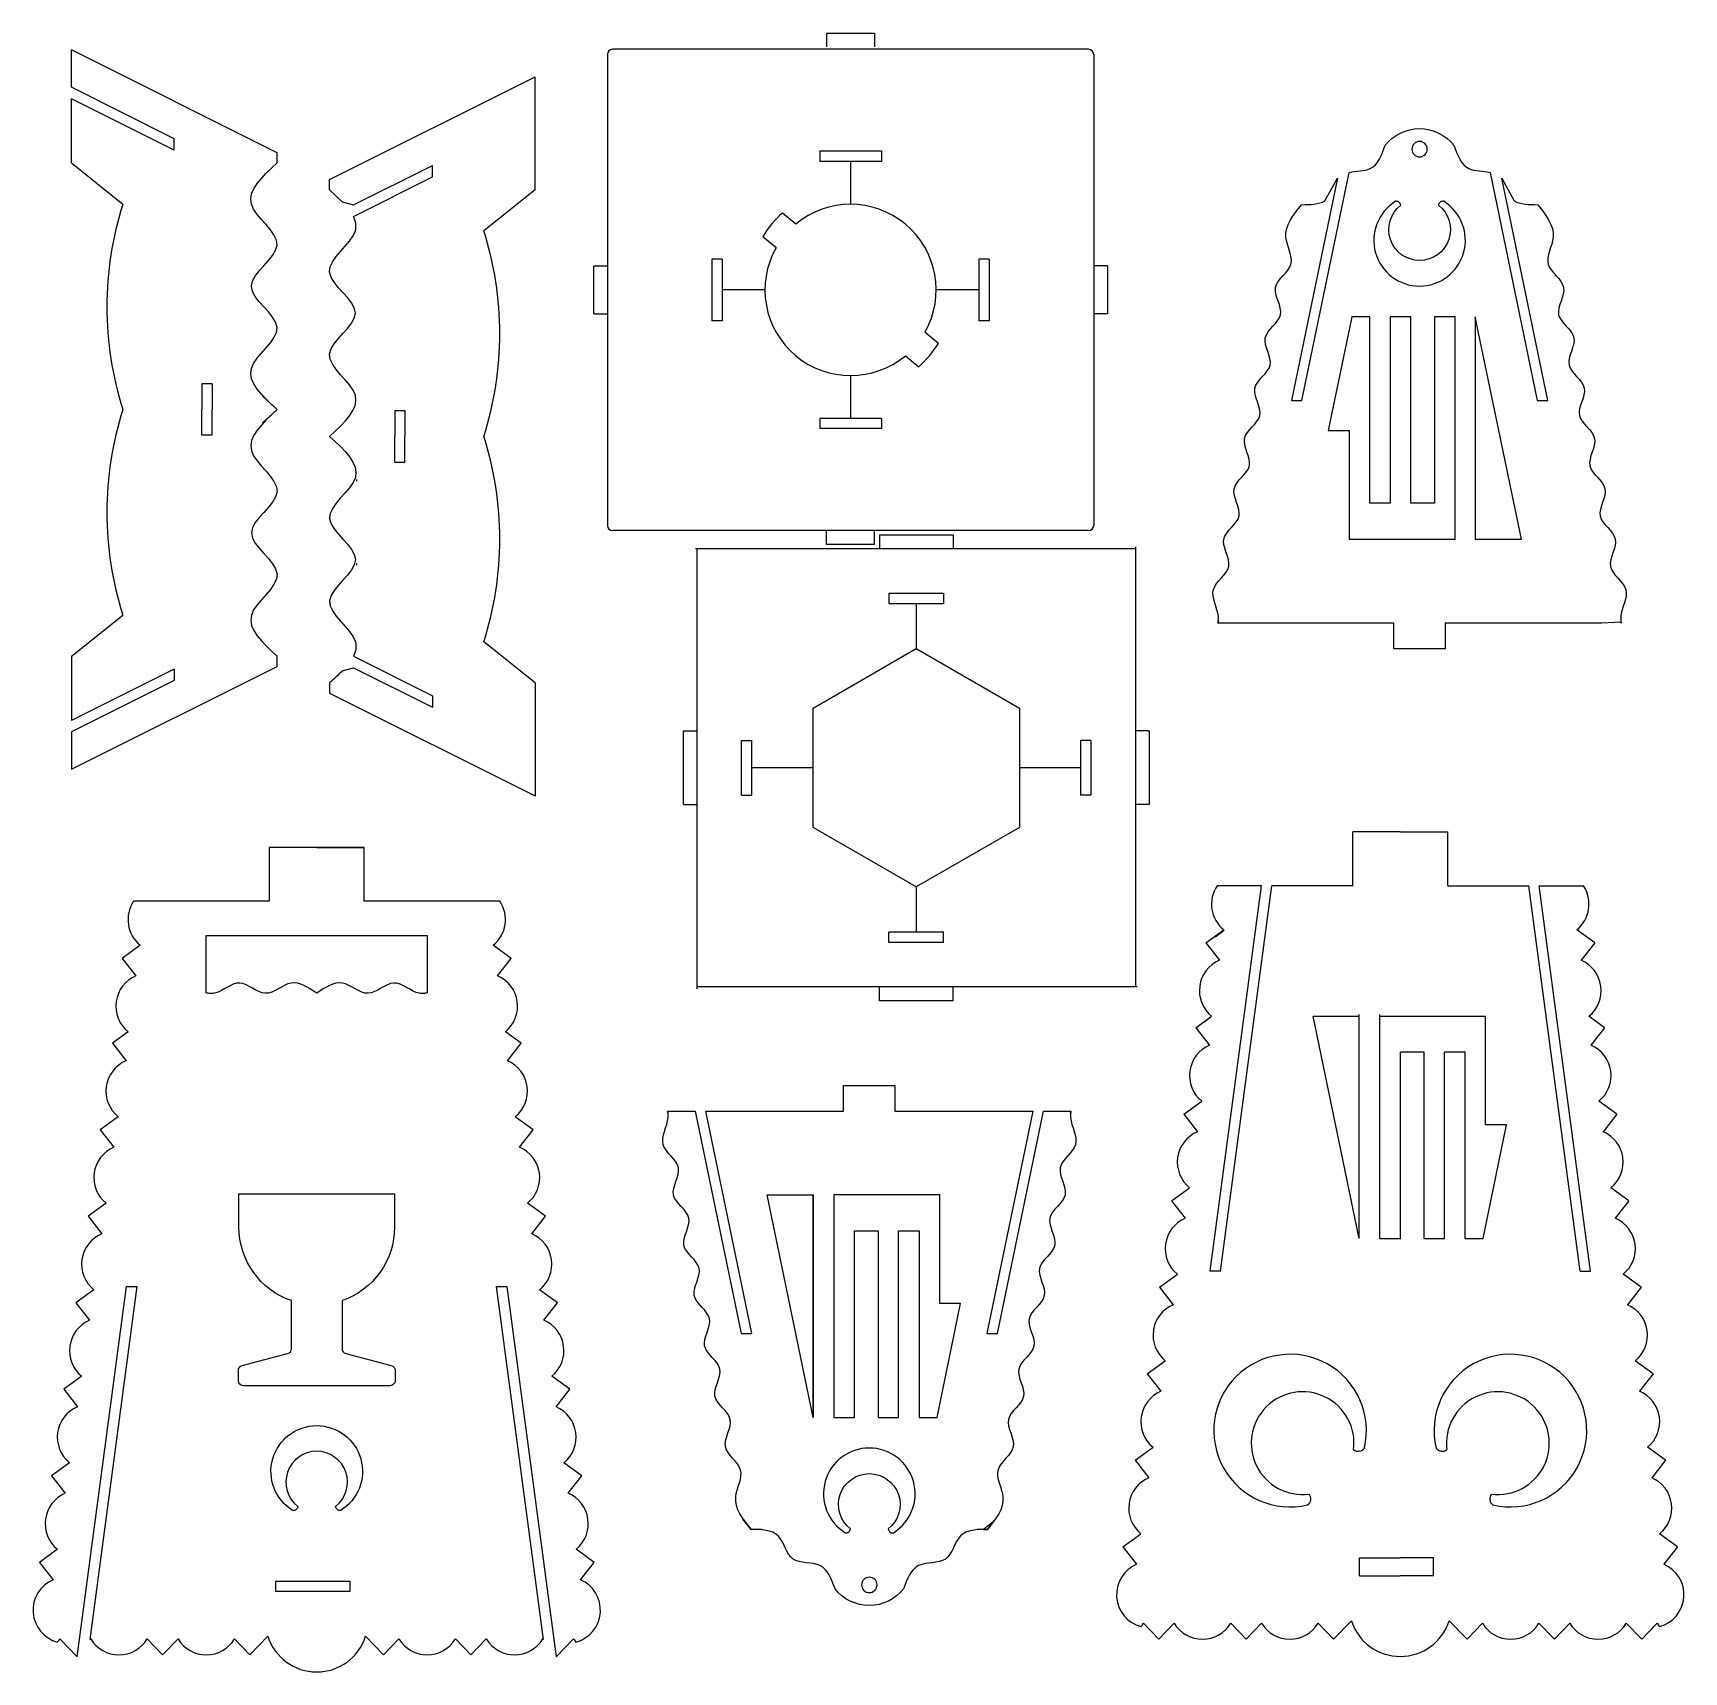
# Model space of a CAD drawing. Header units: metres. Extents: x 0.2 to 19.2, y 0.2 to 19.
import ezdxf

# ---------------------------------------------------------------- set-up
doc = ezdxf.new("R2010")
doc.units = ezdxf.units.M

msp = doc.modelspace()

# ---------------------------------------------------------------- linework, layer by layer
at = {"color": 0}
for points in [[(9.33182, 19.03591), (9.33182, 18.87843)], [(9.33182, 19.03591), (9.883, 19.03591)], [(9.883, 19.03591), (9.883, 18.87843)], [(0.65143, 18.41219), (0.65143, 18.84136)], [(2.95017, 17.48309), (3.01363, 17.54215), (3.01363, 17.66026), (0.65143, 18.84136)], [(12.34363, 18.8489), (6.87119, 18.8489)], [(6.81213, 18.78985), (6.81213, 13.37646)], [(12.40268, 18.78985), (12.40268, 13.37646)], [(1.83253, 17.82164), (0.65143, 18.41219)], [(3.61877, 17.35291), (5.98097, 18.53401)], [(5.98097, 17.97279), (5.98097, 18.53401)], [(1.83253, 17.68959), (0.65143, 18.28014)], [(0.65143, 17.54215), (0.65143, 18.28014)], [(5.98097, 17.2348), (5.98097, 17.97279)], [(1.83253, 17.68959), (1.83253, 17.82164)], [(9.96174, 17.67764), (9.25308, 17.67764)], [(9.25308, 17.67764), (9.25308, 17.55953)], [(9.96174, 17.67764), (9.96174, 17.55953)], [(0.65143, 17.54215), (1.24198, 17.06971)], [(2.88924, 17.42404), (2.95017, 17.48309)], [(3.89152, 17.06012), (4.79987, 17.51429)], [(4.79987, 17.38224), (4.79987, 17.51429)], [(9.96174, 17.55953), (9.25308, 17.55953)], [(9.60741, 17.55953), (9.60741, 17.06741)], [(2.7469, 17.24687), (2.78508, 17.30593)], [(2.78508, 17.30593), (2.83336, 17.36498)], [(2.83336, 17.36498), (2.88924, 17.42404)], [(3.61877, 17.2348), (3.61877, 17.35291)], [(3.89152, 16.92806), (4.79987, 17.38224)], [(2.71101, 17.12876), (2.72137, 17.18782)], [(2.71836, 17.06971), (2.71101, 17.12876)], [(2.72137, 17.18782), (2.7469, 17.24687)], [(3.61877, 17.2348), (3.76401, 17.0954)], [(3.76401, 17.0954), (3.89152, 17.06012)], [(5.98097, 17.2348), (5.39042, 16.76236)], [(2.74455, 17.01065), (2.71836, 17.06971)], [(2.78525, 16.9516), (2.74455, 17.01065)], [(2.83474, 16.89254), (2.78525, 16.9516)], [(3.90113, 16.90735), (3.89152, 16.92806)], [(3.90902, 16.88664), (3.90113, 16.90735)], [(8.97738, 16.83934), (8.82412, 16.96716)], [(2.88729, 16.83349), (2.83474, 16.89254)], [(2.93717, 16.77443), (2.88729, 16.83349)], [(2.97867, 16.71538), (2.93717, 16.77443)], [(3.00607, 16.65632), (2.97867, 16.71538)], [(3.84714, 16.64425), (3.88785, 16.7033)], [(3.88785, 16.7033), (3.91404, 16.76236)], [(3.91508, 16.86592), (3.90902, 16.88664)], [(3.91404, 16.76236), (3.91879, 16.78307)], [(3.9192, 16.84521), (3.91508, 16.86592)], [(3.91879, 16.78307), (3.92116, 16.80378)], [(3.92126, 16.8245), (3.9192, 16.84521)], [(3.92116, 16.80378), (3.92126, 16.8245)], [(2.9627, 16.47916), (2.99768, 16.53821)], [(2.99768, 16.53821), (3.01363, 16.59727)], [(3.01363, 16.59727), (3.00607, 16.65632)], [(3.69523, 16.46708), (3.74511, 16.52614)], [(3.74511, 16.52614), (3.79766, 16.58519)], [(3.79766, 16.58519), (3.84714, 16.64425)], [(8.75042, 16.56723), (8.59717, 16.69505)], [(2.80879, 16.30199), (2.86173, 16.36104)], [(2.86173, 16.36104), (2.91521, 16.4201)], [(2.91521, 16.4201), (2.9627, 16.47916)], [(3.61877, 16.28992), (3.62633, 16.34897)], [(3.62633, 16.34897), (3.65372, 16.40803)], [(3.65372, 16.40803), (3.69523, 16.46708)], [(6.65465, 16.35875), (6.81213, 16.35875)], [(6.65465, 15.80756), (6.65465, 16.35875)], [(8.01292, 16.43749), (8.01292, 15.72882)], [(8.13103, 16.43749), (8.01292, 16.43749)], [(8.13103, 16.43749), (8.13103, 15.72882)], [(11.2019, 16.43749), (11.08379, 16.43749)], [(11.08379, 16.43749), (11.08379, 15.72882)], [(11.2019, 16.43749), (11.2019, 15.72882)], [(12.56016, 16.35875), (12.40268, 16.35875)], [(12.56016, 16.35875), (12.56016, 15.80756)], [(2.71836, 16.12482), (2.73058, 16.18388)], [(2.73058, 16.18388), (2.7629, 16.24293)], [(2.7629, 16.24293), (2.80879, 16.30199)], [(3.61877, 16.28992), (3.61877, 16.31012)], [(3.63472, 16.23086), (3.61877, 16.28992)], [(3.6697, 16.17181), (3.63472, 16.23086)], [(3.71718, 16.11275), (3.6697, 16.17181)], [(2.73058, 16.06577), (2.71836, 16.12482)], [(2.7629, 16.00671), (2.73058, 16.06577)], [(2.80879, 15.94766), (2.7629, 16.00671)], [(2.86173, 15.8886), (2.80879, 15.94766)], [(3.77066, 16.0537), (3.71718, 16.11275)], [(3.82361, 15.99464), (3.77066, 16.0537)], [(3.8695, 15.93558), (3.82361, 15.99464)], [(8.62316, 16.08315), (8.13103, 16.08315)], [(11.08379, 16.08315), (10.59166, 16.08315)], [(2.91521, 15.82955), (2.86173, 15.8886)], [(2.9627, 15.77049), (2.91521, 15.82955)], [(2.99768, 15.71144), (2.9627, 15.77049)], [(3.90182, 15.87653), (3.8695, 15.93558)], [(3.8695, 15.69936), (3.90182, 15.75842)], [(3.91404, 15.81747), (3.90182, 15.87653)], [(3.90182, 15.75842), (3.91404, 15.81747)], [(6.65465, 15.80756), (6.81213, 15.80756)], [(12.56016, 15.80756), (12.40268, 15.80756)], [(2.97867, 15.53427), (3.00607, 15.59333)], [(3.01363, 15.65238), (2.99768, 15.71144)], [(3.00607, 15.59333), (3.01363, 15.65238)], [(3.71718, 15.5222), (3.77066, 15.58125)], [(3.77066, 15.58125), (3.82361, 15.64031)], [(3.82361, 15.64031), (3.8695, 15.69936)], [(8.13103, 15.72882), (8.01292, 15.72882)], [(10.46439, 15.59908), (10.61765, 15.47126)], [(11.2019, 15.72882), (11.08379, 15.72882)], [(2.83474, 15.35711), (2.88729, 15.41616)], [(2.88729, 15.41616), (2.93717, 15.47522)], [(2.93717, 15.47522), (2.97867, 15.53427)], [(3.61877, 15.34503), (3.63472, 15.40409)], [(3.63472, 15.40409), (3.6697, 15.46314)], [(3.6697, 15.46314), (3.71718, 15.5222)], [(2.71836, 15.17994), (2.74455, 15.239)], [(2.74455, 15.239), (2.78525, 15.29805)], [(2.78525, 15.29805), (2.83474, 15.35711)], [(3.61877, 15.32483), (3.61877, 15.34503)], [(3.62633, 15.28598), (3.61877, 15.34503)], [(3.65372, 15.22692), (3.62633, 15.28598)], [(3.69523, 15.16787), (3.65372, 15.22692)], [(10.23744, 15.32697), (10.39069, 15.19915)], [(2.14803, 15.00278), (2.14803, 14.7075)], [(2.26614, 15.00278), (2.14803, 15.00278)], [(2.26614, 15.00278), (2.26614, 14.7075)], [(2.71101, 15.12089), (2.71836, 15.17994)], [(2.72137, 15.06183), (2.71101, 15.12089)], [(2.7469, 15.00278), (2.72137, 15.06183)], [(2.78508, 14.94372), (2.7469, 15.00278)], [(3.74511, 15.10881), (3.69523, 15.16787)], [(3.79766, 15.04976), (3.74511, 15.10881)], [(3.84714, 14.9907), (3.79766, 15.04976)], [(9.60741, 15.0989), (9.60741, 14.60678)], [(2.83336, 14.88467), (2.78508, 14.94372)], [(2.88924, 14.82561), (2.83336, 14.88467)], [(3.01363, 14.7075), (2.84328, 14.86498)], [(2.95017, 14.76656), (2.88924, 14.82561)], [(3.88785, 14.93165), (3.84714, 14.9907)], [(3.91404, 14.87259), (3.88785, 14.93165)], [(3.91103, 14.75448), (3.92138, 14.81354)], [(3.92138, 14.81354), (3.91404, 14.87259)], [(2.14803, 14.41223), (2.14803, 14.7075)], [(2.26614, 14.41223), (2.26614, 14.7075)], [(3.01363, 14.7075), (2.84328, 14.55002)], [(2.95017, 14.64845), (2.88924, 14.58939)], [(3.01363, 14.7075), (2.95017, 14.76656)], [(3.01363, 14.7075), (2.95017, 14.64845)], [(3.79903, 14.57732), (3.84732, 14.63637)], [(3.84732, 14.63637), (3.8855, 14.69543)], [(3.8855, 14.69543), (3.91103, 14.75448)], [(4.36626, 14.69543), (4.36626, 14.40015)], [(4.36626, 14.69543), (4.48437, 14.69543)], [(4.48437, 14.69543), (4.48437, 14.40015)], [(2.78508, 14.47128), (2.7469, 14.41223)], [(2.83336, 14.53034), (2.78508, 14.47128)], [(2.88924, 14.58939), (2.83336, 14.53034)], [(3.61877, 14.40015), (3.68223, 14.45921)], [(3.68223, 14.45921), (3.74316, 14.51826)], [(3.74316, 14.51826), (3.79903, 14.57732)], [(9.96174, 14.60678), (9.25308, 14.60678)], [(9.25308, 14.60678), (9.25308, 14.48867)], [(9.96174, 14.48867), (9.25308, 14.48867)], [(9.96174, 14.60678), (9.96174, 14.48867)], [(2.26614, 14.41223), (2.14803, 14.41223)], [(2.72137, 14.35317), (2.71101, 14.29412)], [(2.71101, 14.29412), (2.71836, 14.23506)], [(2.7469, 14.41223), (2.72137, 14.35317)], [(3.61877, 14.40015), (3.68223, 14.3411)], [(3.68223, 14.3411), (3.74316, 14.28204)], [(3.74316, 14.28204), (3.79903, 14.22299)], [(4.36626, 14.10488), (4.36626, 14.40015)], [(4.48437, 14.10488), (4.48437, 14.40015)], [(2.71836, 14.23506), (2.74455, 14.17601)], [(2.74455, 14.17601), (2.78525, 14.11695)], [(2.78525, 14.11695), (2.83474, 14.0579)], [(2.83474, 14.0579), (2.88729, 13.99884)], [(3.79903, 14.22299), (3.84732, 14.16393)], [(3.84732, 14.16393), (3.8855, 14.10488)], [(3.8855, 14.10488), (3.91103, 14.04582)], [(4.36626, 14.10488), (4.48437, 14.10488)], [(2.88729, 13.99884), (2.93717, 13.93979)], [(2.93717, 13.93979), (2.97867, 13.88073)], [(2.97867, 13.88073), (3.00607, 13.82167)], [(3.88785, 13.86866), (3.84714, 13.8096)], [(3.91404, 13.92771), (3.88785, 13.86866)], [(3.91103, 14.04582), (3.92138, 13.98677)], [(3.92138, 13.98677), (3.91404, 13.92771)], [(3.92644, 13.90478), (3.92644, 13.88458)], [(2.99768, 13.70356), (2.9627, 13.64451)], [(3.01363, 13.76262), (2.99768, 13.70356)], [(3.00607, 13.82167), (3.01363, 13.76262)], [(3.74511, 13.69149), (3.69523, 13.63244)], [(3.79766, 13.75055), (3.74511, 13.69149)], [(3.84714, 13.8096), (3.79766, 13.75055)], [(2.86173, 13.5264), (2.80879, 13.46734)], [(2.91521, 13.58545), (2.86173, 13.5264)], [(2.9627, 13.64451), (2.91521, 13.58545)], [(3.62633, 13.51433), (3.61877, 13.45527)], [(3.65372, 13.57338), (3.62633, 13.51433)], [(3.69523, 13.63244), (3.65372, 13.57338)], [(2.73058, 13.34923), (2.71836, 13.29018)], [(2.71836, 13.29018), (2.73058, 13.23112)], [(2.7629, 13.40829), (2.73058, 13.34923)], [(2.80879, 13.46734), (2.7629, 13.40829)], [(3.61877, 13.47547), (3.61877, 13.45527)], [(3.61877, 13.45527), (3.63472, 13.39621)], [(3.63472, 13.39621), (3.6697, 13.33716)], [(3.6697, 13.33716), (3.71718, 13.2781)], [(12.34363, 13.31741), (6.87119, 13.31741)], [(9.33182, 13.15796), (9.33182, 13.31544)], [(9.883, 13.15796), (9.883, 13.31544)], [(2.73058, 13.23112), (2.7629, 13.17207)], [(2.7629, 13.17207), (2.80879, 13.11301)], [(2.80879, 13.11301), (2.86173, 13.05396)], [(3.71718, 13.2781), (3.77066, 13.21905)], [(3.77066, 13.21905), (3.82361, 13.15999)], [(3.82361, 13.15999), (3.8695, 13.10094)], [(3.8695, 13.10094), (3.90182, 13.04188)], [(7.82315, 13.11045), (12.8822, 13.11045)], [(7.84283, 8.0514), (7.84283, 13.11045)], [(7.84283, 8.07108), (7.84283, 13.11045)], [(7.84283, 13.11045), (12.8822, 13.11045)], [(9.883, 13.15796), (9.33182, 13.15796)], [(9.93929, 13.26793), (9.93929, 13.11045)], [(9.93929, 13.26793), (10.78574, 13.26793)], [(10.78574, 13.26793), (10.78574, 13.11045)], [(12.8822, 13.13014), (12.8822, 8.07108)], [(12.8822, 13.11045), (12.8822, 8.07108)], [(2.86173, 13.05396), (2.91521, 12.9949)], [(2.91521, 12.9949), (2.9627, 12.93585)], [(2.9627, 12.93585), (2.99768, 12.87679)], [(3.90182, 12.92377), (3.8695, 12.86472)], [(3.90182, 13.04188), (3.91404, 12.98283)], [(3.91404, 12.98283), (3.90182, 12.92377)], [(3.92644, 12.9397), (3.92644, 12.9195)], [(3.00607, 12.75868), (2.97867, 12.69963)], [(2.99768, 12.87679), (3.01363, 12.81774)], [(3.01363, 12.81774), (3.00607, 12.75868)], [(3.77066, 12.74661), (3.71718, 12.68755)], [(3.82361, 12.80566), (3.77066, 12.74661)], [(3.8695, 12.86472), (3.82361, 12.80566)], [(2.88729, 12.58152), (2.83474, 12.52246)], [(2.93717, 12.64057), (2.88729, 12.58152)], [(2.97867, 12.69963), (2.93717, 12.64057)], [(3.63472, 12.56944), (3.61877, 12.51039)], [(3.6697, 12.6285), (3.63472, 12.56944)], [(3.71718, 12.68755), (3.6697, 12.6285)], [(10.04756, 12.59864), (10.04756, 12.48053)], [(10.04756, 12.59864), (10.67748, 12.59864)], [(10.67748, 12.59864), (10.67748, 12.48053)], [(0.65143, 11.87286), (1.24198, 12.3453)], [(2.71836, 12.3453), (2.71101, 12.28624)], [(2.74455, 12.40435), (2.71836, 12.3453)], [(2.78525, 12.46341), (2.74455, 12.40435)], [(2.83474, 12.52246), (2.78525, 12.46341)], [(3.61877, 12.51039), (3.61877, 12.49019)], [(3.61877, 12.51039), (3.62633, 12.45133)], [(3.62633, 12.45133), (3.65372, 12.39228)], [(3.65372, 12.39228), (3.69523, 12.33322)], [(10.04756, 12.48053), (10.67748, 12.48053)], [(10.36252, 12.48053), (10.36252, 11.96089)], [(2.71101, 12.28624), (2.72137, 12.22719)], [(2.72137, 12.22719), (2.7469, 12.16813)], [(2.7469, 12.16813), (2.78508, 12.10908)], [(3.69523, 12.33322), (3.74511, 12.27417)], [(3.74511, 12.27417), (3.79766, 12.21511)], [(3.79766, 12.21511), (3.84714, 12.15606)], [(3.84714, 12.15606), (3.88785, 12.097)], [(2.78508, 12.10908), (2.83336, 12.05002)], [(2.83336, 12.05002), (2.88924, 11.99097)], [(2.88924, 11.99097), (2.95017, 11.93191)], [(3.88785, 12.097), (3.91404, 12.03795)], [(3.91404, 12.03795), (3.91879, 12.01723)], [(3.91879, 12.01723), (3.92116, 11.99652)], [(3.92126, 11.97581), (3.9192, 11.95509)], [(3.92116, 11.99652), (3.92126, 11.97581)], [(5.98097, 11.56551), (5.39042, 12.03795)], [(0.65143, 10.57364), (3.01363, 11.75475), (3.01363, 11.87286), (2.95017, 11.93191)], [(0.65143, 11.87286), (0.65143, 11.13486)], [(3.90113, 11.89295), (3.89152, 11.87224)], [(3.89152, 11.87224), (4.79987, 11.41806)], [(3.90902, 11.91367), (3.90113, 11.89295)], [(3.91508, 11.93438), (3.90902, 11.91367)], [(3.9192, 11.95509), (3.91508, 11.93438)], [(1.83253, 11.72541), (0.65143, 11.13486)], [(1.83253, 11.59336), (0.65143, 11.00281)], [(1.83253, 11.72541), (1.83253, 11.59336)], [(3.6376, 11.58293), (3.61877, 11.56551)], [(3.65638, 11.60036), (3.6376, 11.58293)], [(3.67502, 11.61778), (3.65638, 11.60036)], [(3.69347, 11.6352), (3.67502, 11.61778)], [(3.71166, 11.65263), (3.69347, 11.6352)], [(3.72952, 11.67005), (3.71166, 11.65263)], [(3.74699, 11.68748), (3.72952, 11.67005)], [(3.76401, 11.7049), (3.74699, 11.68748)], [(3.76401, 11.7049), (3.89152, 11.74019)], [(3.89152, 11.74019), (4.79987, 11.28601)], [(3.61877, 11.56551), (3.61877, 11.4474)], [(3.61877, 11.4474), (5.98097, 10.26629)], [(4.79987, 11.41806), (4.79987, 11.28601)], [(5.98097, 11.56551), (5.98097, 10.82751)], [(7.68535, 11.014), (7.84283, 11.014)], [(7.68535, 10.16754), (7.68535, 11.014)], [(13.03968, 11.014), (12.8822, 11.014)], [(13.03968, 11.014), (13.03968, 10.16754)], [(0.65143, 11.00281), (0.65143, 10.57364)], [(5.98097, 10.82751), (5.98097, 10.26629)], [(8.35464, 10.90573), (8.47275, 10.90573)], [(8.35464, 10.27581), (8.35464, 10.90573)], [(8.47275, 10.27581), (8.47275, 10.90573)], [(12.37039, 10.90573), (12.25228, 10.90573)], [(12.25228, 10.90573), (12.25228, 10.27581)], [(12.37039, 10.90573), (12.37039, 10.27581)], [(9.17596, 10.59077), (8.47275, 10.59077)], [(12.25228, 10.59077), (11.54907, 10.59077)], [(8.35464, 10.27581), (8.47275, 10.27581)], [(12.37039, 10.27581), (12.25228, 10.27581)], [(7.68535, 10.16754), (7.84283, 10.16754)], [(13.03968, 10.16754), (12.8822, 10.16754)], [(15.38176, 9.23432), (15.38176, 9.85273)], [(15.92743, 9.85273), (15.38176, 9.85273)], [(15.92743, 9.85273), (16.4731, 9.85273)], [(15.92743, 9.85273), (16.4731, 9.85273)], [(16.4731, 9.23432), (16.4731, 9.85273)], [(10.36252, 9.22065), (10.36252, 8.701)], [(13.74135, 4.80518), (14.3319, 9.23432)], [(14.3319, 9.23432), (13.8221, 9.23432)], [(13.8605, 4.80518), (14.45105, 9.23432)], [(15.38176, 9.23432), (14.45105, 9.23432)], [(16.4731, 9.23432), (17.40381, 9.23432)], [(17.99436, 4.80518), (17.40381, 9.23432)], [(18.11352, 4.80518), (17.52297, 9.23432)], [(17.52297, 9.23432), (18.03277, 9.23432)], [(10.67748, 8.701), (10.04756, 8.701)], [(10.04756, 8.58289), (10.04756, 8.701)], [(10.67748, 8.58289), (10.04756, 8.58289)], [(10.67748, 8.58289), (10.67748, 8.701)], [(13.69149, 8.57841), (13.89796, 8.7283)], [(13.69149, 8.57841), (13.84864, 8.37742)], [(13.80116, 8.64789), (13.90439, 8.72283)], [(18.16337, 8.57841), (17.95691, 8.7283)], [(18.16337, 8.57841), (18.00622, 8.37742)], [(12.90189, 8.07108), (7.84283, 8.07108)], [(12.8822, 8.07108), (7.84283, 8.07108)], [(9.93929, 7.9136), (9.93929, 8.07108)], [(10.78574, 7.9136), (10.78574, 8.07108)], [(10.78574, 7.9136), (9.93929, 7.9136)], [(13.57771, 7.60283), (13.7582, 7.73385)], [(13.57771, 7.60283), (13.73486, 7.40183)], [(13.66796, 7.66834), (13.7582, 7.73385)], [(14.92765, 7.73454), (15.45645, 7.73454)], [(15.45645, 5.17879), (14.92765, 7.73454)], [(15.45645, 5.17879), (15.45645, 7.75611)], [(15.45645, 5.17879), (15.45645, 7.75611)], [(15.69267, 5.17879), (15.69267, 7.75611)], [(15.69267, 7.73454), (16.90913, 7.73454)], [(16.90913, 6.48817), (16.90913, 7.73454)], [(18.18691, 7.66834), (18.09667, 7.73385)], [(18.27715, 7.60283), (18.09667, 7.73385)], [(18.27715, 7.60283), (18.12, 7.40183)], [(15.92889, 5.17879), (15.92889, 7.32263)], [(16.20047, 7.32263), (15.92889, 7.32263)], [(16.20047, 5.17879), (16.20047, 7.32263)], [(16.67291, 7.32263), (16.43669, 7.32263)], [(16.43669, 5.17879), (16.43669, 7.32263)], [(16.67291, 5.17879), (16.67291, 7.32263)], [(13.43795, 6.60838), (13.64442, 6.75827)], [(13.5282, 6.6739), (13.63143, 6.74884)], [(18.41691, 6.60838), (18.21045, 6.75827)], [(13.43795, 6.60838), (13.5951, 6.40739)], [(16.87943, 5.17879), (17.15035, 6.48817)], [(17.15035, 6.48817), (16.90913, 6.48817)], [(18.41691, 6.60838), (18.25976, 6.40739)], [(13.29819, 5.61394), (13.50466, 5.76383)], [(18.55667, 5.61394), (18.35021, 5.76383)], [(9.17939, 3.1244), (8.65059, 5.68014), (9.17939, 5.68014), (9.17939, 3.1244), (9.17939, 5.68014)], [(13.29819, 5.61394), (13.45534, 5.41295)], [(18.55667, 5.61394), (18.39952, 5.41295)], [(15.69267, 5.17879), (15.92889, 5.17879)], [(16.20047, 5.17879), (16.43669, 5.17879)], [(16.67291, 5.17879), (16.87943, 5.17879)], [(13.15843, 4.61949), (13.3649, 4.76938)], [(13.8605, 4.80518), (13.74135, 4.80518)], [(17.99436, 4.80518), (18.11352, 4.80518)], [(18.69643, 4.61949), (18.48997, 4.76938)], [(13.15843, 4.61949), (13.31558, 4.4185)], [(18.69643, 4.61949), (18.53928, 4.4185)], [(13.01867, 3.62505), (13.22514, 3.77494)], [(13.01867, 3.62505), (13.17582, 3.42406)], [(18.83619, 3.62505), (18.62973, 3.77494)], [(18.83619, 3.62505), (18.67904, 3.42406)], [(12.87891, 2.63061), (13.08538, 2.7805)], [(18.97595, 2.63061), (18.76949, 2.7805)], [(12.87891, 2.63061), (13.03606, 2.42961)], [(18.97595, 2.63061), (18.8188, 2.42961)], [(12.73915, 1.63616), (12.94562, 1.78605)], [(19.11571, 1.63616), (18.90925, 1.78605)], [(12.73915, 1.63616), (12.8963, 1.43517)], [(19.11571, 1.63616), (18.95856, 1.43517)], [(15.45698, 1.50843), (15.92743, 1.50843)], [(15.45698, 1.30174), (15.45698, 1.50843)], [(16.30923, 1.50843), (15.92743, 1.50843)], [(16.30923, 1.50843), (15.92743, 1.50843)], [(16.30923, 1.30174), (16.30923, 1.50843)], [(15.45698, 1.30174), (15.92743, 1.30174)], [(16.30923, 1.30174), (15.92743, 1.30174)], [(16.30923, 1.30174), (15.92743, 1.30174)], [(15.15972, 0.57366), (15.36504, 0.78643)], [(16.69515, 0.57366), (16.48983, 0.78643)], [(13.15128, 0.57366), (12.97412, 0.75725)], [(13.15128, 0.57366), (13.32845, 0.75725)], [(14.1555, 0.57366), (13.97833, 0.75725)], [(14.1555, 0.57366), (14.33266, 0.75725)], [(15.15972, 0.57366), (14.98255, 0.75725)], [(16.69515, 0.57366), (16.87231, 0.75725)], [(17.69937, 0.57366), (17.5222, 0.75725)], [(17.69937, 0.57366), (17.87653, 0.75725)], [(18.53532, 0.74803), (18.52642, 0.75725)], [(18.70358, 0.57366), (18.52642, 0.75725)], [(18.70358, 0.57366), (18.88075, 0.75725)], [(18.75915, 0.63124), (18.88075, 0.75725)]]:
    msp.add_lwpolyline(points, dxfattribs=at)
for points in [[(6.87119, 18.8489, 0.4142), (6.81213, 18.78985)], [(12.40268, 18.78985, 0.4142), (12.34363, 18.8489)], [(1.24198, 17.06971, 0.1561), (1.24198, 14.7075)], [(8.82412, 16.96716, 0.0754), (8.59717, 16.69505)], [(10.46439, 15.59908, 0.8336), (8.97738, 16.83934)], [(5.39042, 14.40015, 0.1561), (5.39042, 16.76236)], [(8.75042, 16.56723, 0.8336), (10.23744, 15.32697)], [(10.39069, 15.19915, 0.0754), (10.61765, 15.47126)], [(1.24198, 14.7075, 0.1561), (1.24198, 12.3453)], [(5.39042, 12.03795, 0.1561), (5.39042, 14.40015)], [(6.81213, 13.37646, 0.4142), (6.87119, 13.31741)], [(12.34363, 13.31741, 0.4142), (12.40268, 13.37646)], [(3.4702, 9.6743), (2.92453, 9.6743), (2.92453, 9.05588), (1.36486, 9.05588, 0.3879), (1.44072, 8.54986), (1.23426, 8.39997), (1.39141, 8.19898, 0.565), (1.30096, 7.55542), (1.12048, 7.42439), (1.27763, 7.2234, 0.565), (1.18718, 6.57984), (0.98072, 6.42995), (1.13787, 6.22896, 0.565), (1.04742, 5.58539), (0.84096, 5.4355), (0.99811, 5.23451, 0.565), (0.90766, 4.59095), (0.7012, 4.44106), (0.85835, 4.24007, 0.565), (0.7679, 3.5965), (0.56144, 3.44661), (0.71859, 3.24562, 0.565), (0.62814, 2.60206), (0.42168, 2.45217), (0.57883, 2.25118, 0.565), (0.48838, 1.60762), (0.28192, 1.45773), (0.43907, 1.25673, 0.7142), (0.49081, 0.54094, 0.0303), (0.51688, 0.57881), (0.71677, 0.37167), (1.28411, 4.62675), (1.40327, 4.62675), (0.86232, 0.56959), (0.87121, 0.57881, 0.565), (1.5211, 0.57881), (1.69827, 0.39522), (1.87543, 0.57881, 0.565), (2.52532, 0.57881), (2.70248, 0.39522), (2.9078, 0.60799, 0.3261), (3.4702, 0.19762, 0.3261), (4.03259, 0.60799), (4.23792, 0.39522), (4.41508, 0.57881, 0.565), (5.06497, 0.57881), (5.24213, 0.39522), (5.4193, 0.57881, 0.565), (6.06919, 0.57881), (6.07808, 0.56959), (5.53713, 4.62675), (5.65628, 4.62675), (6.22363, 0.37167), (6.42352, 0.57881, 0.0303), (6.44959, 0.54094, 0.7142), (6.50133, 1.25673), (6.65848, 1.45773), (6.45201, 1.60762, 0.565), (6.36157, 2.25118), (6.51872, 2.45217), (6.31225, 2.60206, 0.565), (6.22181, 3.24562), (6.37896, 3.44661), (6.17249, 3.5965, 0.565), (6.08205, 4.24007), (6.2392, 4.44106), (6.03273, 4.59095, 0.565), (5.94229, 5.23451), (6.09944, 5.4355), (5.89297, 5.58539, 0.565), (5.80253, 6.22896), (5.95968, 6.42995), (5.75321, 6.57984, 0.565), (5.66277, 7.2234), (5.81992, 7.42439), (5.63944, 7.55542, 0.565), (5.54899, 8.19898), (5.70614, 8.39997), (5.49968, 8.54986, 0.3879), (5.57553, 9.05588), (4.01587, 9.05588), (4.01587, 9.6743), (3.4702, 9.6743), (4.01587, 9.6743)], [(13.8221, 9.23432, 0.3879), (13.89796, 8.7283)], [(17.95691, 8.7283, 0.3879), (18.03277, 9.23432)], [(13.84864, 8.37742, 0.565), (13.7582, 7.73385)], [(18.09667, 7.73385, 0.565), (18.00622, 8.37742)], [(13.73486, 7.40183, 0.565), (13.64442, 6.75827)], [(18.21045, 6.75827, 0.565), (18.12, 7.40183)], [(13.5951, 6.40739, 0.565), (13.50466, 5.76383)], [(18.35021, 5.76383, 0.565), (18.25976, 6.40739)], [(13.45534, 5.41295, 0.565), (13.3649, 4.76938)], [(18.48997, 4.76938, 0.565), (18.39952, 5.41295)], [(13.31558, 4.4185, 0.565), (13.22514, 3.77494)], [(18.62973, 3.77494, 0.565), (18.53928, 4.4185)], [(15.51472, 2.77096, 0.7553), (14.04048, 3.59236, 0.7553), (14.86188, 2.11812)], [(16.99298, 2.11812, 0.7553), (17.81438, 3.59236, 0.7553), (16.34014, 2.77096)], [(13.17582, 3.42406, 0.565), (13.08538, 2.7805)], [(15.391, 2.7539, 0.7145), (14.3875, 3.24534, 0.7145), (14.87895, 2.24185)], [(16.97592, 2.24185, 0.7145), (17.46736, 3.24534, 0.7145), (16.46387, 2.7539)], [(18.76949, 2.7805, 0.565), (18.67904, 3.42406)], [(15.391, 2.7539, 0.4511), (15.51472, 2.77096)], [(16.34014, 2.77096, 0.4511), (16.46387, 2.7539)], [(13.03606, 2.42961, 0.565), (12.94562, 1.78605)], [(18.90925, 1.78605, 0.565), (18.8188, 2.42961)], [(14.86188, 2.11812, 0.4511), (14.87895, 2.24185)], [(16.97592, 2.24185, 0.4511), (16.99298, 2.11812)], [(12.8963, 1.43517, 0.7142), (12.94804, 0.71937)], [(18.90682, 0.71937, 0.7142), (18.95856, 1.43517)], [(15.36504, 0.78643, 0.3261), (15.92743, 0.37605)], [(15.92743, 0.37605, 0.3261), (16.48983, 0.78643)], [(12.94804, 0.71937, 0.0303), (12.97412, 0.75725)], [(13.32845, 0.75725, 0.565), (13.97833, 0.75725)], [(14.33266, 0.75725, 0.565), (14.98255, 0.75725)], [(16.87231, 0.75725, 0.565), (17.5222, 0.75725)], [(17.87653, 0.75725, 0.565), (18.52642, 0.75725)], [(18.88075, 0.75725, 0.0303), (18.90682, 0.71937)]]:
    msp.add_lwpolyline(points, format="xyb", dxfattribs=at)
for points in [[(15.85427, 11.95936), (15.85427, 12.25463), (14.05745, 12.25463), (13.83133, 12.25463), (13.83133, 12.25463), (13.83636, 12.27846), (13.83306, 12.26359), (13.8356, 12.28167), (13.8364, 12.29079), (13.83685, 12.29997), (13.83697, 12.30921), (13.83674, 12.31851), (13.83616, 12.32787), (13.83019, 12.36717), (13.81995, 12.40718), (13.80744, 12.4475), (13.79462, 12.48778), (13.78349, 12.52763), (13.77602, 12.56668), (13.7742, 12.60456), (13.78002, 12.6409), (13.79469, 12.67545), (13.81646, 12.7086), (13.84282, 12.74084), (13.87124, 12.77268), (13.8992, 12.80464), (13.92421, 12.83722), (13.94372, 12.87093), (13.95524, 12.90629), (13.95711, 12.94362), (13.95112, 12.98255), (13.93993, 13.02254), (13.92621, 13.06305), (13.9126, 13.10352), (13.90178, 13.14342), (13.89639, 13.1822), (13.8991, 13.21931), (13.91168, 13.2544), (13.93231, 13.28783), (13.95831, 13.32016), (13.98697, 13.35195), (14.01561, 13.38374), (14.04151, 13.41609), (14.06198, 13.44956), (14.07433, 13.48471), (14.07676, 13.52189), (14.07107, 13.56075), (14.05998, 13.60072), (14.04619, 13.64124), (14.03241, 13.68176), (14.02134, 13.72172), (14.0157, 13.76056), (14.01819, 13.79773), (14.03061, 13.83286), (14.05117, 13.86631), (14.07714, 13.89865), (14.10582, 13.93043), (14.1345, 13.96221), (14.16046, 13.99454), (14.18101, 14.028), (14.19342, 14.06313), (14.19588, 14.1003), (14.19022, 14.13915), (14.17914, 14.17912), (14.16534, 14.21964), (14.15155, 14.26016), (14.14046, 14.30013), (14.1348, 14.33898), (14.13727, 14.37615), (14.14969, 14.41128), (14.17024, 14.44473), (14.19621, 14.47707), (14.22489, 14.50885), (14.25357, 14.54063), (14.27954, 14.57297), (14.30009, 14.60642), (14.3125, 14.64155), (14.31498, 14.67872), (14.30931, 14.71757), (14.29823, 14.75753), (14.28444, 14.79806), (14.27064, 14.83858), (14.25956, 14.87855), (14.25389, 14.9174), (14.25636, 14.95457), (14.26877, 14.9897), (14.28931, 15.02316), (14.31528, 15.05549), (14.34396, 15.08727), (14.37264, 15.11905), (14.39861, 15.15139), (14.41916, 15.18484), (14.43159, 15.21997), (14.43408, 15.25714), (14.42844, 15.29598), (14.41737, 15.33594), (14.40359, 15.37646), (14.3898, 15.41698), (14.37871, 15.45695), (14.37302, 15.49581), (14.37545, 15.53299), (14.38779, 15.56814), (14.40826, 15.60161), (14.43416, 15.63397), (14.46279, 15.66576), (14.49145, 15.69755), (14.51745, 15.72987), (14.53809, 15.7633), (14.55067, 15.79839), (14.5534, 15.83549), (14.54803, 15.87426), (14.53722, 15.91416), (14.52362, 15.95463), (14.5099, 15.99513), (14.49871, 16.03513), (14.4927, 16.07407), (14.49453, 16.11141), (14.50601, 16.14679), (14.52547, 16.18053), (14.55042, 16.21314), (14.57836, 16.24512), (14.60676, 16.27698), (14.63313, 16.3092), (14.65497, 16.34231), (14.66976, 16.3768), (14.67574, 16.41304), (14.67412, 16.45081), (14.66684, 16.48976), (14.65584, 16.52953), (14.64308, 16.56978), (14.63049, 16.61015), (14.62002, 16.65028), (14.61362, 16.68983), (14.61365, 16.73991), (14.62256, 16.78861), (14.63908, 16.83611), (14.66193, 16.88263), (14.68986, 16.92835), (14.7216, 16.97348), (14.75587, 17.01821), (14.79141, 17.06274), (14.82863, 17.06337), (14.86552, 17.06447), (14.90175, 17.0665), (14.93698, 17.06993), (14.9709, 17.07523), (15.00317, 17.08286), (15.03346, 17.09328), (15.06143, 17.10697), (15.20551, 17.36612), (14.67671, 14.81037), (14.79732, 14.81037), (15.33989, 17.43268), (15.36983, 17.43894), (15.40098, 17.44348), (15.4328, 17.44708), (15.46475, 17.4505), (15.49626, 17.45454), (15.52679, 17.45997), (15.55578, 17.46756), (15.58268, 17.47811), (15.61427, 17.49736), (15.64187, 17.52226), (15.66603, 17.55201), (15.68734, 17.58579), (15.70637, 17.62279), (15.72368, 17.66222), (15.73985, 17.70326), (15.75545, 17.74511, -0.231), (16.14954, 17.93743, -0.231), (16.54363, 17.74511), (16.55923, 17.70326), (16.5754, 17.66222), (16.59271, 17.62279), (16.61174, 17.58579), (16.63305, 17.55201), (16.65722, 17.52226), (16.68481, 17.49736), (16.7164, 17.47811), (16.74331, 17.46756), (16.7723, 17.45997), (16.80282, 17.45454), (16.83433, 17.4505), (16.86628, 17.44708), (16.8981, 17.44348), (16.92926, 17.43894), (16.95919, 17.43268), (17.50176, 14.81037), (17.62237, 14.81037), (17.09357, 17.36612), (17.23765, 17.10697), (17.26563, 17.09328), (17.29591, 17.08286), (17.32818, 17.07523), (17.3621, 17.06993), (17.39734, 17.0665), (17.43357, 17.06447), (17.47045, 17.06337), (17.50767, 17.06274), (17.54321, 17.01821), (17.57748, 16.97348), (17.60922, 16.92835), (17.63715, 16.88263), (17.66001, 16.83611), (17.67652, 16.78861), (17.68543, 16.73991), (17.68546, 16.68983), (17.67906, 16.65028), (17.66859, 16.61015), (17.65601, 16.56978), (17.64324, 16.52953), (17.63224, 16.48976), (17.62496, 16.45081), (17.62334, 16.41304), (17.62932, 16.3768), (17.64411, 16.34231), (17.66595, 16.3092), (17.69232, 16.27698), (17.72073, 16.24512), (17.74866, 16.21314), (17.77361, 16.18053), (17.79308, 16.14679), (17.80455, 16.11141), (17.80638, 16.07407), (17.80038, 16.03513), (17.78918, 15.99513), (17.77546, 15.95463), (17.76187, 15.91416), (17.75106, 15.87426), (17.74568, 15.83549), (17.74841, 15.79839), (17.76099, 15.7633), (17.78163, 15.72987), (17.80763, 15.69755), (17.83629, 15.66576), (17.86492, 15.63397), (17.89082, 15.60161), (17.91129, 15.56814), (17.92364, 15.53299), (17.92606, 15.49581), (17.92037, 15.45695), (17.90928, 15.41698), (17.89549, 15.37646), (17.88171, 15.33594), (17.87065, 15.29598), (17.865, 15.25714), (17.86749, 15.21997), (17.87992, 15.18484), (17.90047, 15.15139), (17.92645, 15.11905), (17.95513, 15.08727), (17.98381, 15.05549), (18.00977, 15.02316), (18.03031, 14.9897), (18.04272, 14.95457), (18.04519, 14.9174), (18.03953, 14.87855), (18.02844, 14.83858), (18.01465, 14.79806), (18.00085, 14.75753), (17.98977, 14.71757), (17.98411, 14.67872), (17.98658, 14.64155), (17.999, 14.60642), (18.01954, 14.57297), (18.04551, 14.54063), (18.07419, 14.50885), (18.10288, 14.47707), (18.12885, 14.44473), (18.14939, 14.41128), (18.16181, 14.37615), (18.16428, 14.33898), (18.15862, 14.30013), (18.14754, 14.26016), (18.13374, 14.21964), (18.11995, 14.17912), (18.10886, 14.13915), (18.1032, 14.1003), (18.10567, 14.06313), (18.11808, 14.028), (18.13862, 13.99454), (18.16458, 13.96221), (18.19326, 13.93043), (18.22194, 13.89865), (18.24792, 13.86631), (18.26847, 13.83286), (18.28089, 13.79773), (18.28338, 13.76056), (18.27774, 13.72172), (18.26668, 13.68176), (18.25289, 13.64124), (18.2391, 13.60072), (18.22801, 13.56075), (18.22233, 13.52189), (18.22475, 13.48471), (18.2371, 13.44956), (18.25758, 13.41609), (18.28348, 13.38374), (18.31211, 13.35195), (18.34077, 13.32016), (18.36677, 13.28783), (18.3874, 13.2544), (18.39998, 13.21931), (18.40269, 13.1822), (18.39731, 13.14342), (18.38648, 13.10352), (18.37288, 13.06305), (18.35915, 13.02254), (18.34796, 12.98255), (18.34197, 12.94362), (18.34384, 12.90629), (18.35536, 12.87093), (18.37488, 12.83722), (18.39988, 12.80464), (18.42785, 12.77268), (18.45627, 12.74084), (18.48262, 12.7086), (18.50439, 12.67545), (18.51907, 12.6409), (18.52488, 12.60456), (18.52306, 12.56668), (18.51559, 12.52763), (18.50446, 12.48778), (18.49164, 12.4475), (18.47913, 12.40718), (18.4689, 12.36717), (18.46293, 12.32787), (18.46234, 12.31851), (18.46211, 12.30921), (18.46223, 12.29997), (18.46269, 12.29079), (18.46348, 12.28167), (18.46459, 12.27261), (18.46775, 12.25463), (18.46602, 12.26359), (18.46602, 12.26359), (18.24163, 12.25463), (16.44482, 12.25463), (16.44482, 11.95936), (16.14954, 11.95936), (15.85427, 11.95936)], [(16.23812, 17.70121, 1), (16.06096, 17.70121, 1), (16.23812, 17.70121)], [(15.9323, 17.05613, 0.4511), (15.87256, 17.10138, 0.7553), (16.14954, 16.12742, 0.7553), (16.42652, 17.10138, 0.4511), (16.36679, 17.05613, -0.7145), (16.14954, 16.42188, -0.7145), (15.9323, 17.05613)], [(10.25845, 1.26612), (10.25845, 1.26612), (10.2171, 1.15417, -0.231), (9.82302, 0.96184, -0.231), (9.42893, 1.15417), (9.40811, 1.20879), (9.39716, 1.23706), (9.37984, 1.27649), (9.36082, 1.31349), (9.33951, 1.34727), (9.31534, 1.37701), (9.28775, 1.40191), (9.25615, 1.42117), (9.2203, 1.43439), (9.18113, 1.44294), (9.1399, 1.44858), (9.09787, 1.4531), (9.05631, 1.45825), (9.01645, 1.46583), (8.97956, 1.47761), (8.94691, 1.49535), (8.91931, 1.52026), (8.89594, 1.55113), (8.87555, 1.5862), (8.85686, 1.62369), (8.83864, 1.66182), (8.81961, 1.69883), (8.79853, 1.73293), (8.77413, 1.76235), (8.74547, 1.78575), (8.71281, 1.80349), (8.67673, 1.8164), (8.63779, 1.82527), (8.59656, 1.83091), (8.58421, 1.83476), (8.46488, 1.83654), (8.36955, 1.9552), (8.46488, 1.83654), (8.46488, 1.83654), (8.36334, 1.97093), (8.33541, 2.01665), (8.31255, 2.06316), (8.29603, 2.11067), (8.28713, 2.15936), (8.28709, 2.20944), (8.2935, 2.24899), (8.30396, 2.28913), (8.31655, 2.3295), (8.32932, 2.36975), (8.34031, 2.40952), (8.3476, 2.44847), (8.34922, 2.48624), (8.34324, 2.52247), (8.32844, 2.55696), (8.30661, 2.59007), (8.28024, 2.6223), (8.25183, 2.65415), (8.2239, 2.68613), (8.19895, 2.71874), (8.17948, 2.75248), (8.16801, 2.78786), (8.16617, 2.82521), (8.17218, 2.86415), (8.18337, 2.90415), (8.19709, 2.94465), (8.21069, 2.98512), (8.2215, 3.02501), (8.22687, 3.06378), (8.22415, 3.10089), (8.21156, 3.13597), (8.19092, 3.1694), (8.16493, 3.20173), (8.13626, 3.23351), (8.10764, 3.26531), (8.08174, 3.29766), (8.06127, 3.33114), (8.04892, 3.36628), (8.0465, 3.40347), (8.05218, 3.44233), (8.06327, 3.48229), (8.07707, 3.52282), (8.09085, 3.56334), (8.10191, 3.6033), (8.10755, 3.64214), (8.10506, 3.67931), (8.09264, 3.71444), (8.07208, 3.74789), (8.04611, 3.78022), (8.01743, 3.812), (7.98875, 3.84378), (7.96279, 3.87612), (7.94224, 3.90957), (7.92984, 3.9447), (7.92737, 3.98188), (7.93303, 4.02073), (7.94412, 4.06069), (7.95791, 4.10122), (7.97171, 4.14174), (7.98279, 4.18171), (7.98845, 4.22056), (7.98598, 4.25773), (7.97356, 4.29286), (7.95301, 4.32631), (7.92704, 4.35865), (7.89836, 4.39043), (7.86968, 4.42221), (7.84371, 4.45454), (7.82316, 4.488), (7.81075, 4.52312), (7.80828, 4.5603), (7.81394, 4.59915), (7.82502, 4.63911), (7.83882, 4.67964), (7.85261, 4.72016), (7.8637, 4.76012), (7.86936, 4.79897), (7.86689, 4.83615), (7.85448, 4.87128), (7.83394, 4.90473), (7.80797, 4.93707), (7.77929, 4.96885), (7.75061, 5.00063), (7.72464, 5.03297), (7.70409, 5.06642), (7.69166, 5.10154), (7.68917, 5.13871), (7.69482, 5.17756), (7.70588, 5.21752), (7.71966, 5.25804), (7.73345, 5.29856), (7.74455, 5.33853), (7.75023, 5.37738), (7.7478, 5.41457), (7.73545, 5.44971), (7.71498, 5.48319), (7.68908, 5.51554), (7.66045, 5.54733), (7.63179, 5.57911), (7.60579, 5.61144), (7.58515, 5.64488), (7.57258, 5.67996), (7.56986, 5.71708), (7.57525, 5.75586), (7.58608, 5.79576), (7.59968, 5.83623), (7.61341, 5.87674), (7.62459, 5.91673), (7.63058, 5.95566), (7.62872, 5.99299), (7.6172, 6.02834), (7.59768, 6.06206), (7.57268, 6.09464), (7.54471, 6.1266), (7.51629, 6.15844), (7.48994, 6.19068), (7.46817, 6.22382), (7.45349, 6.25838), (7.44768, 6.29471), (7.4495, 6.33259), (7.45696, 6.37164), (7.4681, 6.4115), (7.48091, 6.45177), (7.49343, 6.4921), (7.50366, 6.5321), (7.50963, 6.57141), (7.51022, 6.58077), (7.51045, 6.59006), (7.51033, 6.5993), (7.50987, 6.60848), (7.50908, 6.6176), (7.50797, 6.62667), (7.5048, 6.64464), (7.50797, 6.62667), (7.5048, 6.64464), (7.82138, 6.64464), (8.35018, 4.0889), (8.4708, 4.0889), (7.942, 6.64464), (9.52774, 6.64464), (9.52774, 6.93992), (9.82302, 6.93992), (10.11829, 6.93992), (10.11829, 6.64464), (11.70404, 6.64464), (11.17524, 4.0889), (11.29585, 4.0889), (11.82465, 6.64464), (12.14123, 6.64464), (12.14123, 6.64464), (12.1362, 6.62082), (12.13949, 6.63568), (12.13695, 6.6176), (12.13616, 6.60848), (12.1357, 6.5993), (12.13558, 6.59006), (12.13581, 6.58077), (12.1364, 6.57141), (12.14237, 6.5321), (12.1526, 6.4921), (12.16512, 6.45177), (12.17793, 6.4115), (12.18907, 6.37164), (12.19653, 6.33259), (12.19835, 6.29471), (12.19254, 6.25838), (12.17787, 6.22382), (12.15609, 6.19068), (12.12974, 6.15844), (12.10132, 6.1266), (12.07335, 6.09464), (12.04835, 6.06206), (12.02883, 6.02834), (12.01731, 5.99299), (12.01545, 5.95566), (12.02144, 5.91673), (12.03263, 5.87674), (12.04635, 5.83623), (12.05996, 5.79576), (12.07078, 5.75586), (12.07617, 5.71708), (12.07346, 5.67996), (12.06088, 5.64488), (12.04024, 5.61144), (12.01425, 5.57911), (11.98558, 5.54733), (11.95695, 5.51554), (11.93105, 5.48319), (11.91058, 5.44971), (11.89823, 5.41457), (11.8958, 5.37738), (11.90149, 5.33853), (11.91258, 5.29856), (11.92637, 5.25804), (11.94015, 5.21752), (11.95122, 5.17756), (11.95686, 5.13871), (11.95437, 5.10154), (11.94194, 5.06642), (11.92139, 5.03297), (11.89542, 5.00063), (11.86674, 4.96885), (11.83806, 4.93707), (11.81209, 4.90473), (11.79155, 4.87128), (11.77914, 4.83615), (11.77667, 4.79897), (11.78234, 4.76012), (11.79342, 4.72016), (11.80722, 4.67964), (11.82101, 4.63911), (11.83209, 4.59915), (11.83776, 4.5603), (11.83528, 4.52312), (11.82287, 4.488), (11.80232, 4.45454), (11.77635, 4.42221), (11.74767, 4.39043), (11.71899, 4.35865), (11.69302, 4.32631), (11.67247, 4.29286), (11.66006, 4.25773), (11.65758, 4.22056), (11.66324, 4.18171), (11.67433, 4.14174), (11.68812, 4.10122), (11.70192, 4.06069), (11.713, 4.02073), (11.71867, 3.98188), (11.7162, 3.9447), (11.70379, 3.90957), (11.68325, 3.87612), (11.65728, 3.84378), (11.6286, 3.812), (11.59992, 3.78022), (11.57395, 3.74789), (11.55339, 3.71444), (11.54097, 3.67931), (11.53848, 3.64214), (11.54412, 3.6033), (11.55518, 3.56334), (11.56897, 3.52282), (11.58276, 3.48229), (11.59385, 3.44233), (11.59954, 3.40347), (11.59711, 3.36628), (11.58476, 3.33114), (11.56429, 3.29766), (11.5384, 3.26531), (11.50977, 3.23351), (11.48111, 3.20173), (11.45511, 3.1694), (11.43447, 3.13597), (11.42188, 3.10089), (11.41916, 3.06378), (11.42453, 3.02501), (11.43534, 2.98512), (11.44894, 2.94465), (11.46266, 2.90415), (11.47385, 2.86415), (11.47986, 2.82521), (11.47802, 2.78786), (11.46655, 2.75248), (11.44709, 2.71874), (11.42213, 2.68613), (11.3942, 2.65415), (11.3658, 2.6223), (11.33942, 2.59007), (11.31759, 2.55696), (11.3028, 2.52247), (11.29681, 2.48624), (11.29844, 2.44847), (11.30572, 2.40952), (11.31671, 2.36975), (11.32948, 2.3295), (11.34207, 2.28913), (11.35254, 2.24899), (11.35894, 2.20944), (11.35891, 2.15936), (11.35, 2.11067), (11.33348, 2.06316), (11.31062, 2.01665), (11.28269, 1.97093), (11.25096, 1.9258), (11.18115, 1.83654), (11.21669, 1.88107), (11.25096, 1.9258), (11.13649, 1.83574), (11.18115, 1.83654), (11.06182, 1.83476), (11.04947, 1.83091), (11.00825, 1.82527), (10.9693, 1.8164), (10.93322, 1.80349), (10.90056, 1.78575), (10.8719, 1.76235), (10.8475, 1.73293), (10.82642, 1.69883), (10.80739, 1.66182), (10.78917, 1.62369), (10.77048, 1.5862), (10.75009, 1.55113), (10.72672, 1.52026), (10.69913, 1.49535), (10.66647, 1.47761), (10.62958, 1.46583), (10.58973, 1.45825), (10.54816, 1.4531), (10.50613, 1.44858), (10.46491, 1.44294), (10.42574, 1.43439), (10.38988, 1.42117), (10.35829, 1.40191), (10.33069, 1.37701), (10.30652, 1.34727), (10.28521, 1.31349), (10.26619, 1.27649), (10.25845, 1.26612)], [(4.31247, 3.48682), (3.4702, 3.48682), (2.62792, 3.48682, -0.4142), (2.56887, 3.54588), (2.56887, 3.6621, -0.3407), (2.61289, 3.71921), (3.13513, 3.85673, 0.3407), (3.17914, 3.91384), (3.17914, 4.46578, -0.3202), (2.57527, 5.31206), (2.57527, 5.69526), (3.4702, 5.69526), (4.36513, 5.69526), (4.36513, 5.31206, -0.3202), (3.76126, 4.46578), (3.76126, 3.91384, 0.3407), (3.80527, 3.85673), (4.32751, 3.71921, -0.3407), (4.37153, 3.6621), (4.37153, 3.54588, -0.4142), (4.31247, 3.48682)], [(3.19322, 2.05478, -0.7553), (3.4702, 3.02874, -0.7553), (3.74718, 2.05478, -0.4511), (3.68745, 2.10003, 0.7145), (3.4702, 2.73428, 0.7145), (3.25295, 2.10003, -0.4511), (3.19322, 2.05478)], [(10.09999, 1.7979, 0.7553), (9.82302, 2.77185, 0.7553), (9.54604, 1.7979, 0.4511), (9.60577, 1.84315, -0.7145), (9.82302, 2.4774, -0.7145), (10.04026, 1.84315, 0.4511), (10.09999, 1.7979)], [(9.9116, 1.19807, 1), (9.73443, 1.19807, 1), (9.9116, 1.19807)]]:
    msp.add_lwpolyline(points, format="xyb", close=True, dxfattribs=at)
for points in [[(16.55695, 13.21914), (16.55695, 15.77488), (16.32073, 15.77488), (16.32073, 13.63104), (16.04915, 13.63104), (16.04915, 15.77488), (15.81293, 15.77488), (15.81293, 13.63104), (15.57671, 13.63104), (15.57671, 15.77488), (15.37018, 15.77488), (15.09926, 14.4655), (15.34049, 14.4655), (15.34049, 13.21914), (16.55695, 13.21914)], [(17.32197, 13.21914), (16.78923, 15.77488), (16.78923, 13.21914), (17.32197, 13.21914)], [(10.36252, 11.96089), (11.54907, 11.27583), (11.54907, 9.90571), (10.36252, 9.22065), (9.17596, 9.90571), (9.17596, 11.27583), (10.36252, 11.96089)], [(2.25546, 7.99534), (2.24424, 7.99572), (2.23303, 7.99674), (2.22181, 7.99837), (2.2106, 8.00056), (2.19939, 8.0033), (2.19939, 8.66224), (3.4702, 8.66224), (4.74101, 8.66224), (4.74101, 8.0033), (4.7298, 8.00056), (4.71859, 7.99837), (4.70737, 7.99674), (4.69616, 7.99572), (4.68494, 7.99534), (4.67373, 7.99561), (4.66252, 7.99656), (4.6513, 7.99823), (4.61439, 8.00859), (4.57748, 8.02474), (4.54057, 8.04441), (4.50366, 8.06534), (4.46675, 8.08527), (4.42985, 8.10192), (4.39294, 8.11303), (4.35603, 8.11634), (4.31912, 8.11039), (4.28221, 8.09688), (4.2453, 8.07834), (4.20839, 8.05729), (4.17148, 8.03623), (4.13457, 8.0177), (4.09766, 8.00419), (4.06075, 7.99823), (4.02384, 8.00155), (3.98693, 8.01266), (3.95002, 8.02931), (3.91311, 8.04924), (3.8762, 8.07017), (3.83929, 8.08984), (3.80238, 8.10599), (3.76547, 8.11634), (3.72857, 8.1192), (3.69166, 8.115), (3.65475, 8.10477), (3.61784, 8.0895), (3.58093, 8.07021), (3.54402, 8.04789), (3.50711, 8.02357), (3.4702, 7.99823), (3.43329, 8.02357), (3.39638, 8.04789), (3.35947, 8.07021), (3.32256, 8.0895), (3.28565, 8.10477), (3.24874, 8.115), (3.21183, 8.1192), (3.17492, 8.11634), (3.13801, 8.10599), (3.1011, 8.08984), (3.0642, 8.07017), (3.02729, 8.04924), (2.99038, 8.02931), (2.95347, 8.01266), (2.91656, 8.00155), (2.87965, 7.99823), (2.84274, 8.00419), (2.80583, 8.0177), (2.76892, 8.03623), (2.73201, 8.05729), (2.6951, 8.07834), (2.65819, 8.09688), (2.62128, 8.11039), (2.58437, 8.11634), (2.54746, 8.11303), (2.51055, 8.10192), (2.47364, 8.08527), (2.43673, 8.06534), (2.39983, 8.04441), (2.36292, 8.02474), (2.32601, 8.00859), (2.2891, 7.99823), (2.27788, 7.99656), (2.26667, 7.99561), (2.25546, 7.99534)], [(10.39585, 3.1244), (10.60237, 3.1244), (10.87329, 4.43377), (10.63207, 4.43377), (10.63207, 5.68014), (9.41561, 5.68014), (9.41561, 3.1244), (9.65183, 3.1244), (9.65183, 5.26823), (9.92341, 5.26823), (9.92341, 3.1244), (10.15963, 3.1244), (10.15963, 5.26823), (10.39585, 5.26823), (10.39585, 3.1244)], [(2.99975, 1.12331), (2.99975, 1.24142), (3.4702, 1.24142), (3.85199, 1.24142), (3.85199, 1.12331), (3.4702, 1.12331), (2.99975, 1.12331)]]:
    msp.add_lwpolyline(points, close=True, dxfattribs=at)

doc.saveas('drawing.dxf')
